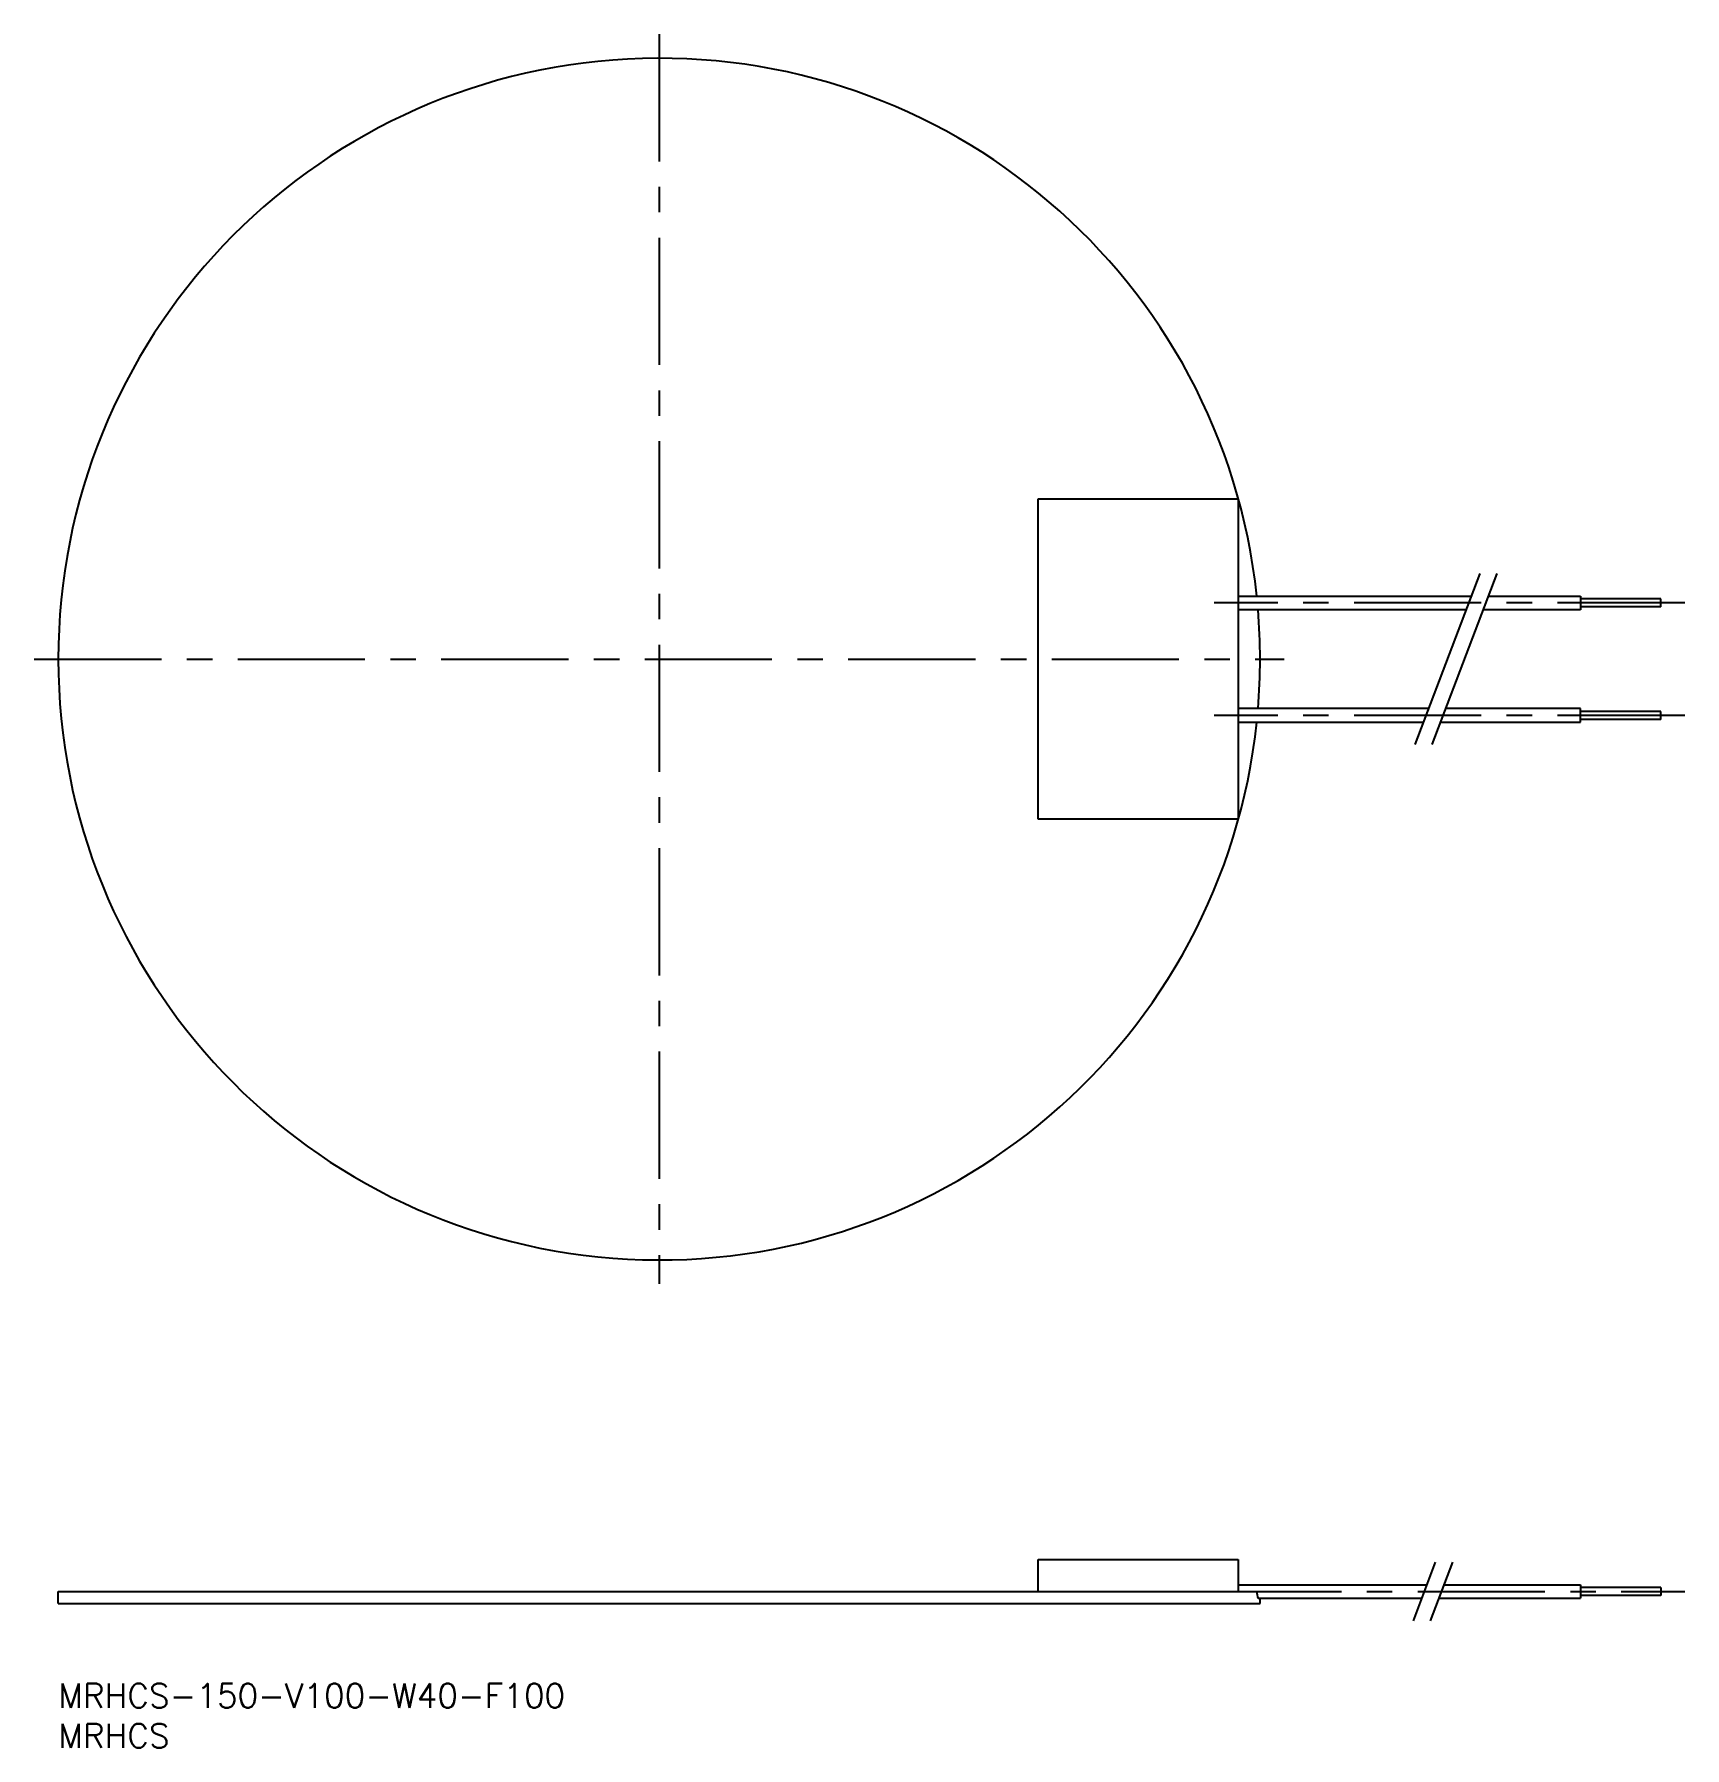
# Model space of a CAD drawing. Extents: x -3 to 203, y -8 to 206.
import ezdxf

# ---------------------------------------------------------------- set-up
doc = ezdxf.new("R2010")
doc.units = 0
doc.header["$LTSCALE"] = 0.5
doc.linetypes.add('CENTER', pattern=[50.8, 31.75, -6.35, 6.35, -6.35])
for name, color, linetype in [('MSM_CENTER', 1, 'CENTER'), ('MSM_CONTINUOUS', 7, 'CONTINUOUS'), ('MSM_NARROW', 5, 'CONTINUOUS'), ('MSM_PART_NUMBER', 7, 'CONTINUOUS')]:
    doc.layers.add(name, color=color, linetype=linetype)
doc.styles.get("Standard").update_dxf_attribs({"font": 'txt.shx', "height": 3, "bigfont": 'bigfont.shx'})

# ---------------------------------------------------------------- blocks, each defined once
blk = doc.blocks.new('*U7')
at = {"layer": 'MSM_PART_NUMBER'}
blk.add_text('MRHCS-150-V100-W40-F100', height=3, dxfattribs=at).set_placement((0, -3))
blk = doc.blocks.new('*U8')
at = {"layer": 'MSM_PART_NUMBER'}
blk.add_text('MRHCS', height=3, dxfattribs=at).set_placement((0, -8))

msp = doc.modelspace()

# ---------------------------------------------------------------- linework, layer by layer
at = {"layer": 'MSM_CENTER'}
for p, q in [((75, 205.89), (75, 49.89)), ((203, 134.91), (144.28, 134.91)), ((-3, 127.89), (153, 127.89)), ((203, 120.87), (144.28, 120.87)), ((144.28, 11.5), (203, 11.5))]:
    msp.add_line(p, q, dxfattribs=at)
at = {"layer": 'MSM_CONTINUOUS'}
for p, q in [((122.28, 107.89), (122.28, 147.89)), ((122.28, 147.89), (147.28, 147.89)), ((147.28, 147.89), (147.28, 107.89)), ((147.28, 135.76), (176.34, 135.76)), ((178.48, 135.76), (190, 135.76)), ((190, 135.76), (190, 134.06)), ((200, 135.41), (190, 135.41)), ((200, 134.41), (200, 135.41)), ((175.7, 134.06), (147.28, 134.06)), ((190, 134.06), (177.84, 134.06)), ((200, 134.41), (190, 134.41)), ((171.02, 121.72), (147.28, 121.72)), ((147.28, 120.02), (170.37, 120.02)), ((172.51, 120.02), (190, 120.02)), ((190, 121.72), (173.15, 121.72)), ((190, 120.02), (190, 121.72)), ((200, 121.37), (190, 121.37)), ((200, 120.37), (190, 120.37)), ((200, 120.37), (200, 121.37)), ((147.28, 107.89), (122.28, 107.89)), ((122.28, 11.5), (122.28, 15.5)), ((122.28, 15.5), (147.28, 15.5)), ((147.28, 15.5), (147.28, 11.5)), ((0, 10), (0, 11.5)), ((0, 11.5), (149.59, 11.5)), ((147.28, 12.35), (170.81, 12.35)), ((173.07, 12.35), (190, 12.35)), ((190, 12.35), (190, 10.65)), ((200, 12), (190, 12)), ((200, 11), (190, 11)), ((200, 12), (200, 11)), ((0, 10), (150, 10)), ((149.75, 10.65), (170.16, 10.65)), ((150, 10), (150, 10.65)), ((172.42, 10.65), (190, 10.65))]:
    msp.add_line(p, q, dxfattribs=at)
for centre, radius, start, end in [((75, 127.89), 75, 6.025, 353.9772), ((75, 127.89), 75, 355.2816, 4.7206), ((152.36, 11.58), 2.78, 181.6933, 199.6035)]:
    msp.add_arc(centre, radius, start, end, dxfattribs=at)
at = {"layer": 'MSM_NARROW'}
for p, q in [((177.41, 138.56), (169.31, 117.21)), ((179.55, 138.56), (171.44, 117.21)), ((171.87, 15.15), (169.1, 7.85)), ((174.01, 15.15), (171.24, 7.85))]:
    msp.add_line(p, q, dxfattribs=at)

# ---------------------------------------------------------------- block references
at = {"layer": 'MSM_CONTINUOUS'}
for name in ['*U7', '*U8']:
    msp.add_blockref(name, (0, 0), dxfattribs=at)

doc.saveas('drawing.dxf')
